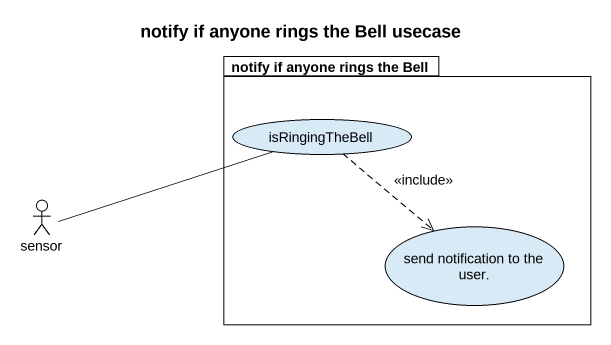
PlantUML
@startuml
title notify if anyone rings the Bell usecase
package "notify if anyone rings the Bell" as notify_if_anyone_rings_the {
  usecase isRingingTheBell
  usecase "send notification to the user." as send_notification_to_the
}
actor sensor
isRingingTheBell ..> send_notification_to_the : <<include>>
sensor -right- isRingingTheBell
@enduml
